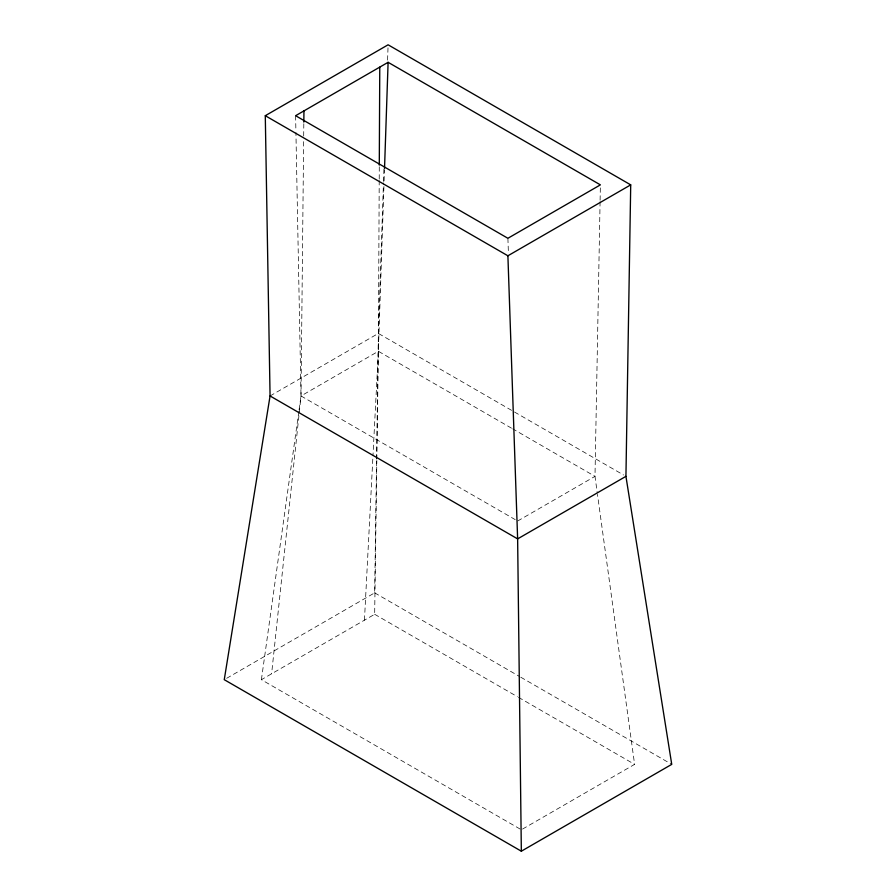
<?xml version="1.0" encoding="UTF-8"?>
<svg xmlns="http://www.w3.org/2000/svg" width="896" height="896" viewBox="0 0 896 896"><rect width="100%" height="100%" fill="white"/><g stroke="black" fill="none" stroke-linecap="round" stroke-linejoin="round"><path stroke-width="0.67" stroke-dasharray="4.48 3.36" d="M379.21 180.51L378.37 351.288L376.846 459.01M379.221 179.11L379.277 166.51M303.632 141.635L301.011 395.965L271.611 673.792M303.688 136.046L303.822 123.469M226.654 678.294L374.662 592.85L376.555 460.354M376.578 458.954L378.37 333.424L383.454 182.84M520.128 829.058L261.397 679.683L374.662 614.286L376.835 460.41M600.085 201.611L594.989 476.358L597.274 492.979M600.107 200.211L600.342 187.667M383.499 181.44L383.925 168.896M387.587 60.133L388.013 47.589M383.925 186.558L378.37 351.288L372.96 455.784M384.104 180.97L384.485 169.803M364.448 620.189L372.893 457.184M261.397 679.683L298.883 411.186M299.074 409.797L301.011 395.965L295.926 132.44M270.066 395.965L378.37 333.424L623.526 474.97M517.63 521.024L594.989 476.358L512.702 428.848M522.547 829.069L634.603 764.366L597.464 494.357M511.493 428.154L378.37 351.288L301.011 395.965L515.211 519.624M374.662 592.85L519.579 676.514M520.778 677.219L671.742 764.366M374.662 614.286L517.328 696.662M518.538 697.357L634.603 764.366M507.898 238.28L508.424 253.602M295.613 115.707L295.904 131.051"/><path stroke-width="1.34" d="M379.288 165.11L379.77 67.122M303.834 122.08L303.946 110.902M625.934 476.358L630.717 184.867L388.102 44.8L265.283 115.707L270.066 395.965L224.258 679.683L521.338 851.2L671.742 764.366L625.934 476.358L517.63 538.888L270.066 395.965M384.53 168.414L388.102 62.306L600.387 184.867L507.898 238.28L295.613 115.707L388.102 62.306M265.283 115.707L507.898 255.786L630.717 184.867M507.898 255.786L517.63 538.888L521.338 851.2"/></g></svg>
